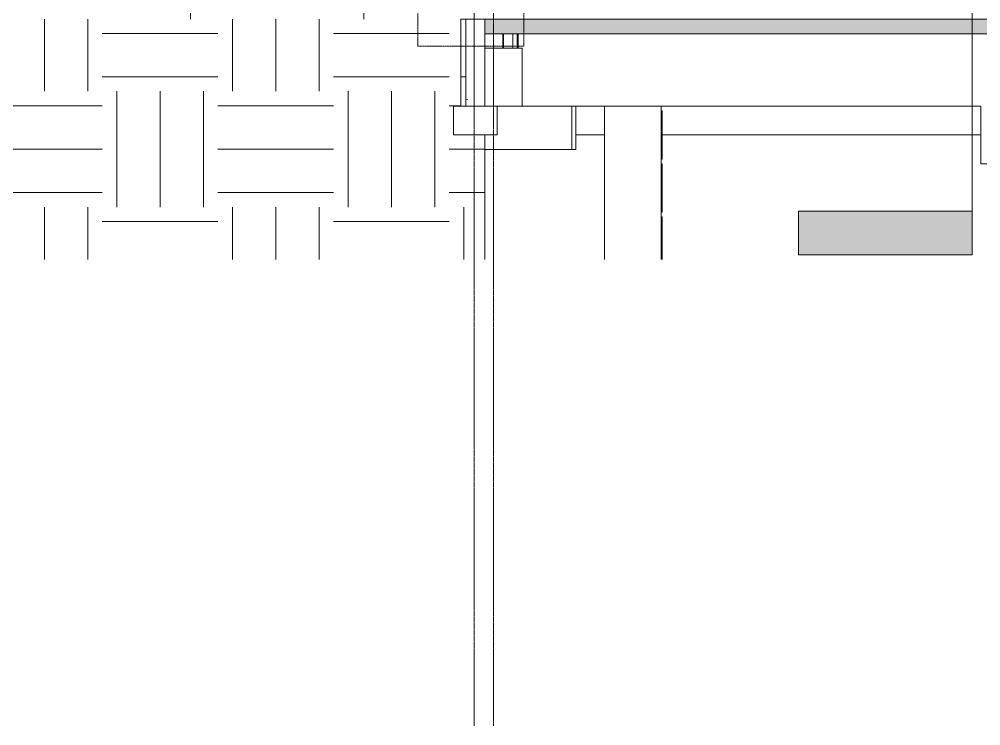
# Model space of a CAD drawing. Header units: inches. Extents: x -23565 to -43, y -324 to 853.
# Drawn here: x -9160.6 to -8761.5, y -293 to 0 of the extents above; entities that cross this region are included whole.
import ezdxf

# ---------------------------------------------------------------- set-up
doc = ezdxf.new("R2010")
doc.units = ezdxf.units.IN
doc.header["$MEASUREMENT"] = 0
for name, pattern in [('Dash Dot 3_16_', [0.3125, 0.1875, -0.0625, 0, -0.0625]), ('Grid Line 1_2_', [0.875, 0.5, -0.125, 0.125, -0.125]), ('Hidden 1_8_', [0.1875, 0.125, -0.0625])]:
    doc.linetypes.add(name, pattern=pattern)
for name, color, linetype, lineweight in [('A-ANNO-SYMB', 150, 'Continuous', 9), ('A-FLOR', 192, 'Continuous', 13), ('A-FLOR-MCUT', 51, 'Continuous', 9), ('A-FLOR-PATT', 8, 'Continuous', 25), ('A-WALL', 113, 'Continuous', 13), ('A-WALL-PATT', 111, 'Continuous', 25), ('C-TOPO', 7, 'Continuous', 13), ('E-ELEC-EQPM', 71, 'Continuous', 13), ('G-ANNO-SYMB', 111, 'Continuous', 9), ('L-SITE-WALL', 31, 'Continuous', 13), ('S-COLS', 52, 'Continuous', 13), ('S-FNDN', 32, 'Continuous', 13), ('S-GRID', 1, 'Continuous', 9)]:
    doc.layers.add(name, color=color, linetype=linetype, lineweight=lineweight)
pattern_1 = [(50, (-21606.15, 72.08), (55.0854, -4.8198), [5.76, -63.36]), (355, (-21606.15, 72.08), (-10.6557, 57.7685), [4.608, -50.688]), (100.451, (-21601.557, 71.68), (44.4295, 52.9487), [4.895, -53.848]), (46.184, (-21606.15, 87.44), (81.9644, -12.712), [8.64, -95.04]), (96.636, (-21599.32, 86.38), (71.7815, 74.8124), [7.343, -80.772]), (351.184, (-21606.15, 87.44), (71.782, 74.8124), [6.912, -76.032]), (21, (-21598.47, 83.6), (45.842, -30.9215), [5.76, -63.36]), (326, (-21598.47, 83.6), (18.687, 55.6915), [4.608, -50.688]), (71.451, (-21594.65, 81.025), (64.529, 24.77), [4.895, -53.848]), (37.5, (-21606.148, 72.082), (0.9339, 25.56682), [2.534, -47.539, 2.534, -48.922, -50.88]), (37.5, (-21606.148, 72.082), (0.9339, 25.56682), [-101.53, 2.534, -48.346]), (7.5, (-21606.148, 72.082), (20.20404, 30.2913), [2.534, -26.803, 2.534, -46.387, -19.392]), (7.5, (-21606.148, 72.082), (20.20404, 30.2913), [-78.259, 2.534, -16.858]), (327.5, (-21623.274, 72.082), (40.9978, -1.7324), [2.534, -16.666, 2.534, -57.37, -79.488]), (327.5, (-21623.274, 72.082), (40.9978, -1.7324), [-79.104, 2.534, -76.954]), (317.5, (-21630.954, 72.082), (44.7889, 7.6878), [2.534, -22.426, 2.534, -37.248, -56.448]), (317.5, (-21630.954, 72.082), (44.7889, 7.6878), [-64.742, 2.534, -53.914])]

# ---------------------------------------------------------------- blocks, each defined once
blk = doc.blocks.new('Struct_Xcel_Sports Complex_rvt-4-Building Section - North_South looking West _ Fitness Center')
at = {"layer": 'A-FLOR-PATT', "lineweight": 9}
h = blk.add_hatch(dxfattribs=at)
h.set_pattern_fill('FP_57', color=256, style=0, pattern_type=2)
h.set_pattern_definition(pattern_1)
h.paths.add_polyline_path([(-21132.3, -6), (-21132.3, 0), (-22790.8, 0), (-22790.8, -6), (-21136.06, -6)], flags=0)
at = {"layer": 'A-WALL-PATT', "lineweight": 9}
h = blk.add_hatch(dxfattribs=at)
h.set_pattern_fill('FP_57', color=8, style=0, pattern_type=2)
h.set_pattern_definition(pattern_1)
h.paths.add_polyline_path([(-22798.8, -36), (-22790.8, -36), (-22790.8, 0), (-22798.8, 0), (-22798.8, -19.01)], flags=0)
at = {"layer": 'S-FNDN', "lineweight": 9}
h = blk.add_hatch(dxfattribs=at)
h.set_pattern_fill('FP_57', color=8, style=0, pattern_type=2)
h.set_pattern_definition(pattern_1)
h.paths.add_polyline_path([(-22803.8, -48), (-22785.8, -48), (-22785.8, -36), (-22803.8, -36)], flags=0)
at = {"layer": 'A-FLOR', "color": 7}
for p, q in [((-21132.3, 0), (-22790.8, 0)), ((-22790.8, -6), (-21132.3, -6))]:
    blk.add_line(p, q, dxfattribs=at)
at = {"layer": 'A-FLOR-MCUT', "color": 7, "lineweight": 13}
blk.add_line((-22790.8, 0), (-22790.8, -6), dxfattribs=at)
at = {"layer": 'A-WALL', "color": 7}
blk.add_line((-22790.8, -6), (-22790.8, 0), dxfattribs=at)
at = {"layer": 'L-SITE-WALL', "color": 7}
for p, q in [((-22790.8, 0), (-22798.8, 0)), ((-22798.8, 0), (-22798.8, -36)), ((-22790.8, -36), (-22790.8, -6)), ((-22798.8, -36), (-22790.8, -36))]:
    blk.add_line(p, q, dxfattribs=at)
at = {"layer": 'S-FNDN', "color": 8, "lineweight": 9}
for p, q in [((-22790.8, -12), (-22775.3, -12)), ((-22775.3, -36), (-22775.3, -12)), ((-22785.8, -36), (-22754.8, -36)), ((-22754.8, -36), (-22753.05, -36)), ((-22754.8, -36), (-22754.8, -54)), ((-22753.05, -36), (-22585.05, -36)), ((-22753.05, -36), (-22753.05, -54)), ((-22585.05, -60), (-22585.05, -36)), ((-22741.24, -48), (-22753.05, -48)), ((-22585.05, -48), (-22717.24, -48)), ((-22754.8, -54), (-22790.8, -54)), ((-22753.05, -54), (-22754.8, -54)), ((-22501.05, -60), (-22585.05, -60))]:
    blk.add_line(p, q, dxfattribs=at)
at = {"layer": 'S-FNDN', "color": 7}
for p, q in [((-22785.8, -36), (-22803.8, -36)), ((-22803.8, -36), (-22803.8, -48)), ((-22785.8, -48), (-22785.8, -36)), ((-22803.8, -48), (-22785.8, -48))]:
    blk.add_line(p, q, dxfattribs=at)
blk = doc.blocks.new('W-Wide Flange-Column - B4_D-1393567-Building Section - North_South looking West _ Fitness Center')
at = {"layer": 'S-COLS', "color": 8, "linetype": 'Hidden 1_8_', "lineweight": 9}
for p, q in [((-22783.46, -6), (-22783.46, -12)), ((-22783.15, -12), (-22783.15, -6))]:
    blk.add_line(p, q, dxfattribs=at)
blk = doc.blocks.new('Transformer-Dry-Type-Siemens - 6x6x6-1004770-Building Section - North_South looking West _ Fitness Center')
at = {"layer": 'E-ELEC-EQPM', "color": 8, "lineweight": 9}
for p, q in [((-22913.05, 0), (-22913.05, 72)), ((-22913.05, 72), (-22841.05, 72)), ((-22913.05, 72), (-22841.05, 72)), ((-22913.05, 0), (-22913.05, 72)), ((-22841.05, 72), (-22841.05, 0)), ((-22841.05, 72), (-22841.05, 0))]:
    blk.add_line(p, q, dxfattribs=at)
blk = doc.blocks.new('Transformer Switchboard - 24_deep x 36_ wide x 90_H-1281523-Building Section - North_South looking West _ Fitness Center')
at = {"layer": 'E-ELEC-EQPM', "color": 8, "lineweight": 9}
for p, q in [((-22741.24, -36.01), (-22717.74, -36.01)), ((-22741.24, -99.62), (-22741.24, -36.01)), ((-22717.74, -99.62), (-22717.74, -36.01)), ((-22717.74, -38.01), (-22717.24, -38.01)), ((-22717.24, -38.01), (-22717.24, -58.01)), ((-22717.74, -58.01), (-22717.24, -58.01)), ((-22717.74, -60.01), (-22717.24, -60.01)), ((-22717.24, -60.01), (-22717.24, -80.01)), ((-22717.74, -80.01), (-22717.24, -80.01)), ((-22717.74, -82.01), (-22717.24, -82.01)), ((-22717.24, -82.01), (-22717.24, -99.62))]:
    blk.add_line(p, q, dxfattribs=at)
blk = doc.blocks.new('Section - 3_32_ x 3_8_-18514-Building Section - North_South looking West _ Fitness Center')
at = {"layer": 'G-ANNO-SYMB'}
blk.add_hatch(color=256, dxfattribs=at).paths.add_polyline_path([(-22320.83, -79.66), (-22248.83, -79.66), (-22248.83, -97.66), (-22320.83, -97.66)], flags=0)
for p, q in [((-22320.83, -79.66), (-22320.83, -97.66)), ((-22248.83, -79.66), (-22320.83, -79.66)), ((-22248.83, -97.66), (-22248.83, -79.66)), ((-22320.83, -97.66), (-22248.83, -97.66))]:
    blk.add_line(p, q, dxfattribs=at)

msp = doc.modelspace()

# ---------------------------------------------------------------- hatches: boundary and pattern name
at = {"layer": 'A-WALL-PATT', "lineweight": 9}
h = msp.add_hatch(dxfattribs=at)
h.set_pattern_fill('FP_55', color=8, style=0, pattern_type=2)
h.set_pattern_definition([(0, (-21606.148, 72.082), (0, 24), []), (90, (-21606.148, 72.082), (-24, 1e-15), [])])
h.paths.add_polyline_path([(-8977.27195, -36), (-8975.27195, -36), (-8975.27195, 0), (-8977.27195, 0), (-8977.27195, -19.01125)], flags=0)
at = {"layer": 'C-TOPO', "lineweight": 9}
h = msp.add_hatch(dxfattribs=at)
h.set_pattern_fill('FP_48', color=8, style=0, pattern_type=2)
h.set_pattern_definition([(0, (-21606.15, 72.08), (48, 48), [48, -48]), (0, (-21606.15, 90.08), (48, 48), [48, -48]), (0, (-21606.15, 108.08), (48, 48), [48, -48]), (90, (-21600.15, 114.08), (-48, 48), [48, -48]), (90, (-21582.15, 114.08), (-48, 48), [48, -48]), (90, (-21564.15, 114.08), (-48, 48), [48, -48])])
h.paths.add_polyline_path([(-8991.39497, -99.61925), (-8967.27195, -99.61925), (-8967.27195, -48), (-8980.27195, -48), (-8980.27195, -36), (-8977.27195, -36), (-8977.27195, 0), (-9210.34748, 0), (-9210.34748, -99.61925), (-8991.77286, -99.61925)], flags=0)

# ---------------------------------------------------------------- linework, layer by layer
at = {"layer": 'A-ANNO-SYMB', "linetype": 'Dash Dot 3_16_'}
for p, q in [((-8995.13689, 168.31755), (-8995.13689, -11.18477)), ((-8951.19234, -11.18477), (-8951.19234, 168.31755)), ((-8995.13689, -11.18477), (-8951.19234, -11.18477))]:
    msp.add_line(p, q, dxfattribs=at)
at = {"layer": 'C-TOPO', "color": 8, "lineweight": 9}
for p, q in [((-8967.27138, -48), (-8967.27138, -98.09173)), ((-8967.27138, -98.09173), (-8967.27138, -99.61925))]:
    msp.add_line(p, q, dxfattribs=at)
at = {"layer": 'C-TOPO', "flags": 128}
msp.add_lwpolyline([(-8967.27195, -99.61925), (-8967.27195, -98.09175), (-8967.27195, -48)], dxfattribs=at)
at = {"layer": 'G-ANNO-SYMB'}
msp.add_line((-8765.09942, 545.15708), (-8765.09942, -79.66081), dxfattribs=at)
at = {"layer": 'L-SITE-WALL', "color": 7}
for p, q in [((-8975.27195, 0), (-8977.27195, 0)), ((-8977.27195, 0), (-8977.27195, -36)), ((-8975.27195, -36), (-8975.27195, 0)), ((-8977.27195, -36), (-8975.27195, -36))]:
    msp.add_line(p, q, dxfattribs=at)
at = {"layer": 'S-COLS', "color": 8, "lineweight": 9}
for p, q in [((-8963.77195, -12), (-8963.77195, -6)), ((-8955.77195, -6), (-8955.77195, -12)), ((-8953.95554, -6), (-8953.95554, -12)), ((-8953.52195, -6), (-8953.52195, -12))]:
    msp.add_line(p, q, dxfattribs=at)
at = {"layer": 'S-GRID', "linetype": 'Grid Line 1_2_'}
for p, q in [((-8971.77195, -293.03588), (-8971.77195, 738.65708)), ((-8971.77195, -293.03588), (-8971.77195, 738.65708)), ((-8963.77195, -293.03588), (-8963.77195, 738.65708)), ((-8963.77195, -293.03588), (-8963.77195, 738.65708))]:
    msp.add_line(p, q, dxfattribs=at)

# ---------------------------------------------------------------- block references
at = {"color": 250, "lineweight": 5}
msp.add_blockref('Struct_Xcel_Sports Complex_rvt-4-Building Section - North_South looking West _ Fitness Center', (13823.53087, 0), dxfattribs=at)
at = {"layer": 'E-ELEC-EQPM', "color": 8, "lineweight": 9}
for name in ['Transformer-Dry-Type-Siemens - 6x6x6-1004770-Building Section - North_South looking West _ Fitness Center', 'Transformer Switchboard - 24_deep x 36_ wide x 90_H-1281523-Building Section - North_South looking West _ Fitness Center']:
    msp.add_blockref(name, (13823.53087, 0), dxfattribs=at)
at = {"layer": 'G-ANNO-SYMB'}
msp.add_blockref('Section - 3_32_ x 3_8_-18514-Building Section - North_South looking West _ Fitness Center', (13483.73367, 0), dxfattribs=at)
at = {"layer": 'S-COLS', "color": 8, "linetype": 'Hidden 1_8_', "lineweight": 9}
msp.add_blockref('W-Wide Flange-Column - B4_D-1393567-Building Section - North_South looking West _ Fitness Center', (13823.53087, 0), dxfattribs=at)

doc.saveas('drawing.dxf')
